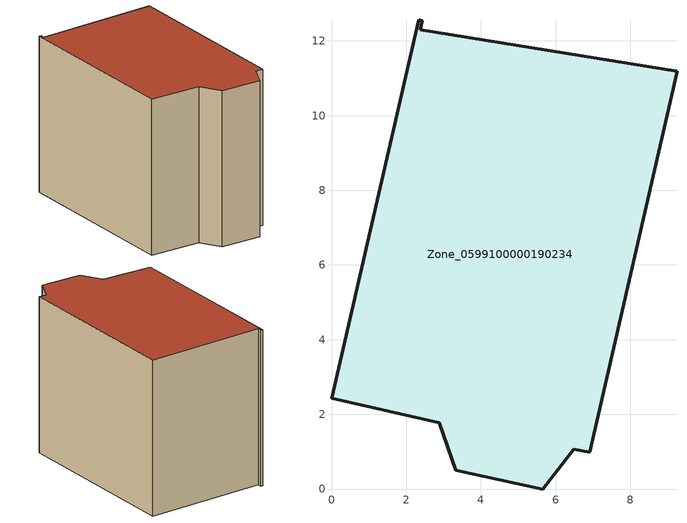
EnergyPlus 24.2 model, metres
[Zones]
Zone_0599100000190234
 floor ground (C_G): 9.25,11.19 6.92,0.98 6.49,1.06 5.66,0 3.33,0.5 2.89,1.78 0,2.43 2.33,12.56 2.44,12.54 2.38,12.29 z0
 wall outside (C_F): 5.66,0 6.49,1.06 6.92,0.98 9.25,11.19 2.38,12.29 2.44,12.54 2.33,12.56 0,2.43 2.89,1.78 3.33,0.5 5.66,0 z0:8.76
 roof outside (C_R): 2.38,12.29 2.44,12.54 2.33,12.56 0,2.43 2.89,1.78 3.33,0.5 5.66,0 6.49,1.06 6.92,0.98 9.25,11.19 z8.76
[BUILDING]
Pand.0599100000190234: North Axis=0; Terrain=City; Loads Convergence Tolerance Value=0.04; Temperature Convergence Tolerance Value=0.4; Solar Distribution=FullExterior; Maximum Number of Warmup Days=25; Minimum Number of Warmup Days=1
[Site:Location]
Rotterdam.The.Hague.AP_ZH_NLD Design_Conditions: Latitude=51.96; Longitude=4.45; Time Zone=1; Elevation=-4.5
[SITE:GROUNDTEMPERATURE:BUILDINGSURFACE]
18, 18, 18, 18, 18, 18, 18, 18, 18, 18, 18, 18
[MATERIAL] Thermal Absorptance=0.9; Solar Absorptance=0.7; Visible Absorptance=0.7
Name | Roughness | Thickness | Conductivity | Density | Specific Heat
G.TI.1946 | MediumSmooth | 0.15 | 1 | 540 | 1210
F.TI.1946 | Rough | 0.3 | 0.857143 | 1920 | 840
R.TI.1946 | MediumRough | 0.2 | 0.1 | 1500 | 1000
[CONSTRUCTION]
C_G: G.TI.1946
C_F: F.TI.1946
C_R: R.TI.1946
[ZONE]
Zone_0599100000190234: Type=1; Multiplier=1; Ceiling Height=Autocalculate; Volume=Autocalculate; Floor Area=autocalculate; Part of Total Floor Area=Yes
[ZONEINFILTRATION:DESIGNFLOWRATE]
Infil_Zone_0599100000190234: Zone or ZoneList or Space or SpaceList=Zone_0599100000190234; Schedule=AlwaysOn; Design Flow Rate Calculation Method=Flow/Area; Flow Rate per Floor Area=0.003; Constant Term Coefficient=1; Temperature Term Coefficient=0; Velocity Term Coefficient=0; Velocity Squared Term Coefficient=0
[HVACTEMPLATE:ZONE:IDEALLOADSAIRSYSTEM]
Zone_0599100000190234: Maximum Heating Supply Air Temperature=50; Minimum Cooling Supply Air Temperature=13; Maximum Heating Supply Air Humidity Ratio=0.0156; Minimum Cooling Supply Air Humidity Ratio=0.0077; Heating Limit=NoLimit; Cooling Limit=NoLimit; Dehumidification Control Type=ConstantSensibleHeatRatio; Cooling Sensible Heat Ratio=0.7; Dehumidification Setpoint=60; Humidification Control Type=None; Humidification Setpoint=30; Outdoor Air Method=None; Outdoor Air Flow Rate per Person=0.00944; Outdoor Air Flow Rate per Zone Floor Area=0; Outdoor Air Flow Rate per Zone=0; Demand Controlled Ventilation Type=None; Outdoor Air Economizer Type=NoEconomizer; Heat Recovery Type=None; Sensible Heat Recovery Effectiveness=0.7; Latent Heat Recovery Effectiveness=0.65
[ZONECONTROL:THERMOSTAT]
ThermostatControl_Zone_0599100000190234: Zone or ZoneList=Zone_0599100000190234; Control Type Schedule=DualSetpointControlType; Control 1=Thermostat_Zone_0599100000190234; Temperature Difference Between Cutout And Setpoint=0
[THERMOSTATSETPOINT:DUALSETPOINT]
Thermostat_Zone_0599100000190234: Heating Setpoint Temperature Schedule=HeatingSetpoint_Zone_0599100000190234; Cooling Setpoint Temperature Schedule=CoolingSetpoint_Zone_0599100000190234
[SCHEDULE:COMPACT]
HeatingSetpoint_Zone_0599100000190234: Through: 12/31, For: AllDays, Until: 24:00, 21
CoolingSetpoint_Zone_0599100000190234: Through: 12/31, For: AllDays, Until: 24:00, 24
DualSetpointControlType: Through: 12/31, For: AllDays, Until: 24:00, 4
AlwaysOn: Through: 12/31, For: AllDays, Until: 24:00, 1
